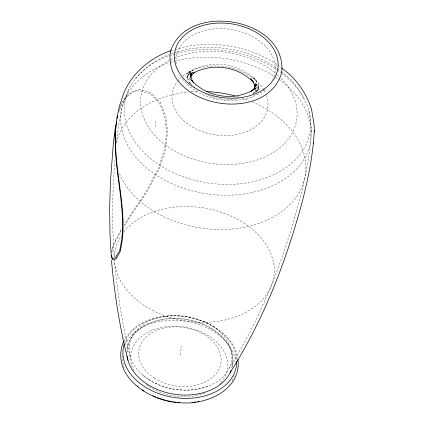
<?xml version="1.0" encoding="UTF-8"?>
<svg xmlns="http://www.w3.org/2000/svg" width="424" height="424" viewBox="0 0 424 424"><rect width="100%" height="100%" fill="white"/><g stroke="black" fill="none" stroke-linecap="round" stroke-linejoin="round"><path stroke-width="0.32" stroke-dasharray="2.12 1.59" d="M229.363 368.138C256.552 324.89 276.363 277.439 291.41 228.722C299.604 200.732 307.575 172.414 310.294 143.275L311.349 127.391L308.699 110.203M114.994 160.548C112.137 192.554 111.957 224.784 114.273 256.838M127.105 351.856L127.47 347.23L129.537 341.087L133.147 335.289L138.213 330.105L144.515 325.759C163.092 315.816 186.078 316.786 205.015 325.235L212.763 329.485M190.805 78.891L190.71 80.041L190.588 78.769M311.243 131.398L311.306 130.597M116.335 143.429L118.508 126.204L121.699 109.159L126.622 93.974L128.96 89.114M111.798 251.867L112.206 248.188L115.614 240.079L121.264 229.13M111.819 252.98C112.583 244.627 117.898 237.53 121.296 230.052M180.205 354.787L181.605 345.857M118.736 112.36L120.75 105.936M119.324 110.134L121.222 104.187C125.154 96.916 131.021 90.498 139.734 89.575C143.466 90.407 147.208 91.213 150.774 92.607L160.087 102.12L165.879 116.203L167.586 132.203L165.482 149.571L159.615 168.365L152.667 180.916C145.109 197.319 132.823 210.929 123.978 226.564M231.758 367.921L232.336 366.198L232.845 359.658L231.764 353.028L229.114 346.503L225.012 340.324L219.473 334.557L212.737 329.469M120.914 105.417C124.63 98.055 130.852 91.112 139.634 90.704L149.974 93.524L159.079 102.815C166.945 116.923 167.581 133.555 164.48 149.116L158.618 168.344L151.893 180.486C144.886 196.535 132.765 209.599 124.502 224.927M189.814 77.99L189.311 79.15L189.984 78.074M189.29 73.506L186.74 77.581L189.459 71.28L188.049 75.483L187.7 79.876L187.032 72.96L187.79 77.634L189.645 82.23L191.097 84.413M123.84 341.188C135.574 318.546 164.888 312.833 188.092 317.014C209.551 321.026 233.189 334.504 237.631 357.549M135.373 78.848C144.505 68.232 155.688 59.466 168.938 54.617M189.729 73.055L192.825 69.891L187.959 73.341C208.269 58.077 240.138 62.535 256.679 81.403L253.361 76.993L256.26 81.366L258.121 85.955L258.879 90.63L258.205 83.713L257.856 88.107L256.446 92.31L259.165 86.008L256.621 90.084L253.08 93.704L257.946 90.248L252.927 93.709M207.575 386.386L198.93 388.909C182.013 392.221 163.913 389.052 149.264 379.92L142.13 374.546M171.471 50.583L174.64 49.677M175.271 49.497L185.442 46.688C216.807 40.534 250.515 46.873 277.137 64.665M171.328 53.731L173.792 53.021M174.407 52.846L185.924 49.64C215.487 43.842 247.123 49.38 272.727 65.344L276.989 68.296M236.057 98.919C225.775 100.297 215.164 98.49 205.677 94.367M236.693 98.829L238.606 98.559M277.656 65.052L281.271 67.782M277.513 68.693L280.667 71.073M281.191 71.465C290.885 78.445 298.602 88.033 304.024 98.633M192.295 85.378L189.231 82.187L189.968 83.168M130.152 356.499C122.287 324.869 117.331 292.555 114.459 260.108A80.406 57.251 8.9 0 0 223.952 320.205A80.406 57.251 8.9 0 0 253.992 230.661A80.406 57.251 8.9 0 0 123.951 231.811M255.635 89.353L255.937 91.202L255.752 89.289M155.746 126.591L155.327 121.646M281.584 73.071A93.746 66.748 8.9 0 1 279.321 171.837A93.746 66.748 8.9 0 1 142.703 151.299A93.746 66.748 8.9 0 1 168.434 56.058M169.637 55.624A93.746 66.748 8.9 0 1 276.814 69.663M277.354 70.029A93.746 66.748 8.9 0 1 281.064 72.679M252.206 101.877A95.856 68.253 8.9 0 1 271.477 217.963A95.856 68.253 8.9 0 1 118.694 171.513M116.6 142.204A95.856 68.253 8.9 0 1 188.659 92.003M191.245 91.785A95.856 68.253 8.9 0 1 198.459 91.462M236.831 96.471A95.856 68.253 8.9 0 1 238.67 97.001M241.749 97.96A95.856 68.253 8.9 0 1 249.179 100.636M114.443 256.971A80.406 57.251 8.9 0 1 121.269 235.559M278.891 79.431A95.856 68.253 8.9 0 1 280.02 181.949A95.856 68.253 8.9 0 1 138.643 160.41A95.856 68.253 8.9 0 1 169.446 62.757M170.056 62.561A95.856 68.253 8.9 0 1 173.75 61.454M174.37 61.284A95.856 68.253 8.9 0 1 274.461 76.458M275.006 76.808A95.856 68.253 8.9 0 1 278.345 79.05M176.156 63.754A49.963 35.574 8.9 0 1 231.499 29.484A49.963 35.574 8.9 0 1 272.812 79.383M264.645 89.708A49.963 35.574 8.9 0 1 181.477 77.56M126.919 353.171A53.313 37.964 8.9 0 1 184.599 318.975A53.313 37.964 8.9 0 1 231.939 367.899M234.446 375.404A57.245 40.762 8.9 0 1 231.44 381.642M124.206 367.931A57.245 40.762 8.9 0 1 123.442 365.557M123.267 364.905A57.245 40.762 8.9 0 1 122.372 354.475M125.117 344.495A57.245 40.762 8.9 0 1 185.548 321.207A57.245 40.762 8.9 0 1 235.818 361.942M266.436 95.501A48.32 34.402 8.9 0 1 214.74 134.763A48.32 34.402 8.9 0 1 177.29 81.652M177.677 81.148A48.32 34.402 8.9 0 1 181.255 77.332M182.744 76.06A48.32 34.402 8.9 0 1 263.707 89.766M264.014 90.291A48.32 34.402 8.9 0 1 265.472 93.11M281.112 78.461A78.705 56.042 8.9 0 1 266.744 156.117A78.705 56.042 8.9 0 1 157.346 138.012A78.705 56.042 8.9 0 1 170.072 60.086M170.639 59.805A78.705 56.042 8.9 0 1 275.801 73.543M277.254 74.799A78.705 56.042 8.9 0 1 279.225 76.601M124.55 343.217A57.245 40.762 8.9 0 1 185.325 316.765A57.245 40.762 8.9 0 1 236.682 359.6M133.995 370.995A48.908 34.826 8.9 0 1 183.078 326.846A48.908 34.826 8.9 0 1 220.84 382.676M220.438 383.121A48.908 34.826 8.9 0 1 219.166 384.42M204.734 393.207A48.908 34.826 8.9 0 1 145.84 384.43M148.66 379.475A51.744 36.846 8.9 0 0 231.419 362.006A51.744 36.846 8.9 0 0 161.464 316.919A51.744 36.846 8.9 0 0 148.66 379.475M154.363 378.102A41.488 29.542 8.9 0 0 220.713 364.099A41.488 29.542 8.9 0 0 164.629 327.948A41.488 29.542 8.9 0 0 154.363 378.102"/><path stroke-width="0.64" d="M230.243 372.463C263.129 320.661 285.569 262.97 301.634 203.944C308.031 179.946 313.018 155.486 314.285 130.629L314.12 124.751L311.555 109.307C306.271 92.898 295.989 78.043 281.785 68.169M190.895 77.746L191.033 76.023L192.321 72.175L191.07 75.08M314.216 131.472L314.285 130.629M313.241 143.72L313.31 142.872M116.589 121.545L115.127 134.874L115.582 144.091C116.038 176.225 125.88 207.829 122.319 240.127L120.262 251.522L116.033 258.995L112.387 259.562L111.21 255.545M115.572 125.674L113.388 142.989L110.452 181.514L109.646 207.797L109.986 234.064L111.157 254.58L112.259 258.354L115.72 257.819L116.261 256.239L119.743 250.489L121.783 239.221C125.297 207.013 115.482 175.451 115.386 143.37C114.597 134.064 115.678 124.545 117.644 115.466M117.05 117.082L119.425 106.08L123.877 92.819L126.405 87.583C135.367 70.665 151.13 58.014 168.938 51.309L170.84 50.769M116.796 118.566L117.183 117.326M123.501 341.728C109.593 376.327 150.976 402.365 181.064 402.8C206.477 405.121 241.76 389.667 237.933 359.414M254.506 88.669L255.195 83.549L255.444 86.099M256.091 85.606L256.594 84.44L254.241 88.208L250.971 91.547L256.356 87.726C237.154 102.157 207.034 97.944 191.394 80.104L192.496 81.567M190.657 76.998L191.664 75.387L194.934 72.043L193.318 73.193M194.298 72.594C213.32 62.683 239.115 66.727 253.685 82.622M253.78 82.51L250.844 78.604L253.52 82.643L254.994 86.279M193.726 82.966L192.385 80.947L190.668 76.707L189.968 72.387L190.339 76.214M128.022 360.469C119.764 327.598 114.438 294.033 111.48 260.283M236.74 361.55A57.245 40.762 8.9 0 1 173.898 397.484A57.245 40.762 8.9 0 1 124.147 344.458M231.191 370.21A53.313 37.964 8.9 0 1 175.637 394.394A53.313 37.964 8.9 0 1 127.147 356.208M206.419 91.573A95.856 68.253 8.9 0 1 234.981 95.962M199.004 401.406A57.245 40.762 8.9 0 1 197.759 401.634M195.867 401.931A57.245 40.762 8.9 0 1 194.589 402.106M193.312 402.259A57.245 40.762 8.9 0 1 192.024 402.387M179.649 402.503A57.245 40.762 8.9 0 1 177.163 402.291M175.923 402.153A57.245 40.762 8.9 0 1 173.442 401.825M172.208 401.629A57.245 40.762 8.9 0 1 167.316 400.664M166.102 400.378A57.245 40.762 8.9 0 1 161.915 399.223M161.327 399.042A57.245 40.762 8.9 0 1 156.991 397.537M155.772 397.06A57.245 40.762 8.9 0 1 152.794 395.788M143.916 390.97A57.245 40.762 8.9 0 1 142.273 389.873M138.139 386.752A57.245 40.762 8.9 0 1 137.169 385.935M170.241 52.518C164.258 107.749 266.797 124.884 281.679 72.674C287.663 17.442 185.124 0.307 170.241 52.518M194.15 87.514A52.179 37.153 8.9 0 0 277.598 69.902A52.179 37.153 8.9 0 0 207.06 24.438A52.179 37.153 8.9 0 0 194.15 87.514"/></g></svg>
